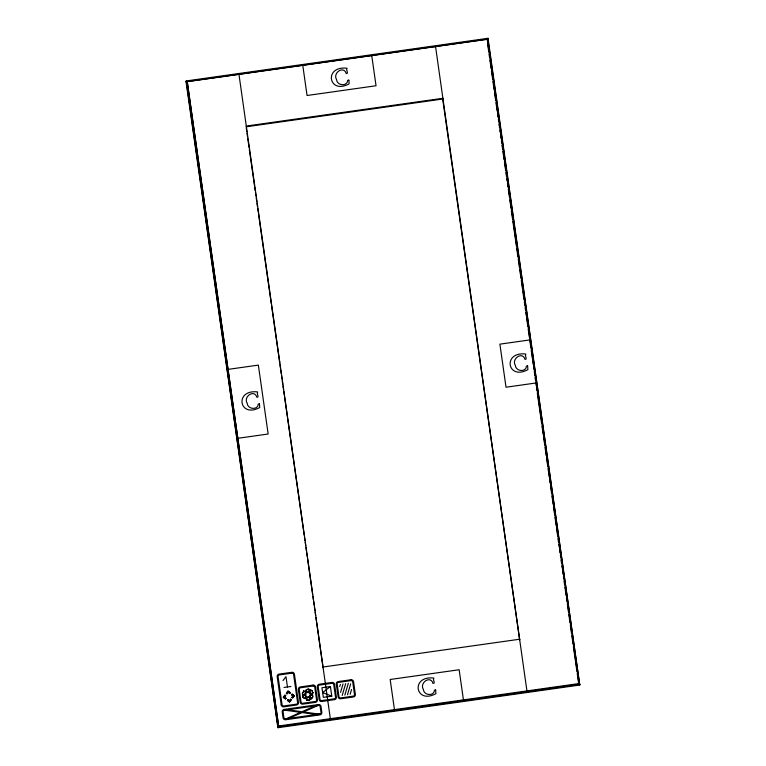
<?xml version="1.0" encoding="UTF-8"?>
<svg xmlns="http://www.w3.org/2000/svg" width="766" height="766" viewBox="0 0 766 766"><rect width="100%" height="100%" fill="white"/><g stroke="black" fill="none" stroke-linecap="round" stroke-linejoin="round"><path stroke-width="1.15" d="M302.589 692.732L302.637 695.518L305.366 693.603L305.672 694.082L305.615 692.033L303.815 691.162L304.112 691.612L302.771 692.512M186.033 81.703L186.253 80.947L488.028 38.3L579.747 685.053L277.972 727.7L186.033 81.703L487.808 39.056L488.028 38.3M187.23 81.684L278.709 726.714L578.77 684.316L578.981 683.559L487.291 39.286L187.23 81.684L278.709 726.714M435.337 47.348L435.557 46.592L527.037 691.621M277.972 727.7L186.253 80.947M487.071 40.043L487.291 39.286M323.089 667.722L323.309 666.975L519.894 639.189M330.443 719.408L238.963 74.379M339.74 686.537L340.363 684.421M340.573 692.368L343.034 683.971M345.677 683.598L342.191 695.461M344.844 695.097L348.329 683.224M347.496 694.724L350.684 683.827M350.139 694.35L351.565 689.496M284.904 695.068L283.209 697.328L285.469 699.023M286.321 693.192L288.016 690.932L290.276 692.636M285.067 695.193L283.487 697.29L285.594 698.87M286.474 693.316L288.054 691.219L290.161 692.799M285.651 695.413L284.33 697.165L286.091 698.496M286.848 693.814L288.179 692.052L289.941 693.374M285.814 695.528L284.607 697.127L286.206 698.333M287.011 693.939L288.217 692.34L289.816 693.536M290.611 699.138L289.414 700.737L287.815 699.53M291.817 697.539L293.014 695.94L291.415 694.743M290.774 699.262L289.452 701.014L287.69 699.693M291.98 697.663L293.301 695.901L291.54 694.58M291.147 699.751L289.567 701.847L287.47 700.277M292.555 697.883L294.134 695.787L292.038 694.207M291.31 699.875L289.605 702.135L287.346 700.43M292.717 697.998L294.422 695.739L292.152 694.044M283.018 680.524L285.986 676.637L287.451 686.978M330.395 686.528L322.639 692.55L331.774 696.179L330.395 686.528L321.95 687.724L323.329 697.366L331.774 696.179M307.185 692.407L309.387 690.942L309.177 689.582L307.913 689.113L305.902 690.396M246.326 126.055L442.911 98.278L442.691 99.025L246.106 126.811M228.182 369.365L258.353 365.104L268.157 434.016L237.987 438.276M530.072 339.884L499.892 344.154L506.02 387.223L536.2 382.952M284.004 687.456L290.908 686.489M278.929 725.957L578.981 683.559M278.192 726.944L579.967 684.297M312.557 692.627L313.486 692.56L311.283 694.073L308.957 692.857L309.895 692.809L309.454 689.256L312.384 690.827L312.413 692.79L312.94 692.751L311.274 693.9L309.512 692.981L310.058 692.952L309.837 689.62L312.337 691.181M487.808 39.056L579.747 685.053M487.578 43.595L488.756 51.887M489.091 54.252L489.598 57.804M489.934 60.169L491.121 68.461M491.456 70.836L492.634 79.118M492.969 81.493L494.147 89.785M494.491 92.15L495.669 100.442M496.004 102.807L497.182 111.099M497.527 113.464L498.024 117.016M498.369 119.391L498.704 121.756M499.039 124.13L499.547 127.683M499.882 130.048L500.217 132.413M500.552 134.787L501.06 138.34M501.395 140.705L501.74 143.079M502.075 145.444L502.582 148.997M502.917 151.362L504.095 159.654M504.43 162.028L505.617 170.311M505.953 172.685L506.46 176.237M506.795 178.602L507.13 180.977M507.465 183.342L507.973 186.894M508.308 189.269L509.486 197.551M509.83 199.926L511.008 208.218M511.343 210.583L512.521 218.875M512.856 221.24L516.399 246.116M516.734 248.481L517.921 256.773M518.256 259.138L519.434 267.43M519.769 269.795L520.947 278.087M521.292 280.461L522.469 288.744M522.805 291.118L523.982 299.41M524.327 301.775L524.825 305.328M525.17 307.702L525.505 310.067M525.84 312.432L526.347 315.985M526.682 318.359L527.86 326.651M528.195 329.016L529.383 337.308M529.718 339.673L530.895 347.965M531.231 350.33L532.418 358.622M532.753 360.997L533.26 364.549M533.596 366.914L533.931 369.279M534.266 371.654L534.773 375.206M535.108 377.571L535.444 379.946M535.788 382.311L536.286 385.863M536.631 388.228L536.966 390.603M537.301 392.968L541.686 423.761M542.022 426.135L543.199 434.418M543.534 436.792L544.722 445.084M545.057 447.449L546.235 455.741M546.57 458.106L547.747 466.398M548.092 468.763L549.27 477.055M549.605 479.43L550.112 482.982M550.448 485.347L551.625 493.639M551.97 496.004L553.148 504.296M553.483 506.661L554.661 514.953M554.996 517.328L556.183 525.61M556.518 527.985L557.696 536.277M558.031 538.642L558.538 542.194M558.874 544.569L559.218 546.934M559.553 549.299L560.061 552.851M560.396 555.226L560.731 557.591M561.066 559.956L561.574 563.517M561.909 565.883L562.244 568.248M562.589 570.622L563.087 574.174M563.431 576.539L563.766 578.914M564.102 581.279L564.609 584.831M564.944 587.196L566.122 595.488M566.457 597.863L566.964 601.415M567.3 603.78L568.487 612.072M568.822 614.437L570 622.729M570.335 625.094L571.522 633.386M571.857 635.761L573.035 644.043M573.37 646.418L575.39 660.627M575.735 663.002L576.913 671.284M577.248 673.659L578.77 684.316M442.585 98.278L519.674 639.945M371.749 55.612L376.039 85.754L307.061 95.501L302.771 65.359M463.44 699.885L459.15 669.743L390.172 679.49L394.461 709.632M246.279 127.989L246.786 131.541M247.016 133.16L247.514 136.712M247.791 138.646L249.036 147.378M249.304 149.303L254.427 185.276M254.695 187.172L255.202 190.724M255.442 192.381L255.949 195.933M256.217 197.829L256.725 201.381M256.955 203.038L257.462 206.59M257.73 208.476L258.238 212.029M258.477 213.695L271.279 303.709M271.547 305.538L279.714 362.921M279.963 364.721L280.471 368.274M280.72 370.026L281.227 373.578M281.486 375.369L281.984 378.921M282.242 380.683L282.75 384.245M282.999 386.026L283.506 389.578M283.755 391.349L284.263 394.902M284.512 396.673L287.374 416.8M287.633 418.59L304.226 535.156M304.485 537.023L304.992 540.576M305.232 542.261L305.739 545.813M306.007 547.68L306.515 551.233M306.754 552.918L307.252 556.47M307.52 558.337L312.643 594.339M312.921 596.235L313.418 599.788M313.658 601.444L314.165 604.996M314.433 606.892L314.941 610.445M315.171 612.091L315.678 615.644M315.946 617.549L316.454 621.111M316.693 622.748L323.032 667.291M281.208 704.883L277.187 676.665A2.279 2.279 0 0 1 279.13 674.09L291.856 672.289A2.279 2.279 0 0 1 294.431 674.233L298.453 702.451A2.279 2.279 0 0 1 296.509 705.026L283.784 706.827A2.279 2.279 0 0 1 281.208 704.883M259.473 403.835L259.722 407.531C239.423 418.629 234.08 389.846 256.84 391.828L257.682 392C256.112 393.6 259.846 397.468 256.84 397.286C254.465 388.869 242.985 396.549 247.198 403.337C247.61 409.408 257.989 410.432 258.286 404.008L259.473 403.835M348.856 80.162L349.114 83.858C328.805 94.955 323.463 66.173 346.232 68.155L347.065 68.327C345.495 69.926 349.229 73.795 346.232 73.603C343.857 65.196 332.367 72.875 336.59 79.664C336.992 85.735 347.371 86.759 347.668 80.334L348.856 80.162M435.643 689.984L435.902 693.68C415.593 704.777 410.25 675.995 433.02 677.977L433.853 678.149C432.283 679.748 436.017 683.617 433.02 683.425C430.645 675.018 419.165 682.697 423.378 689.486C423.79 695.557 434.159 696.581 434.456 690.156L435.643 689.984M527.621 365.947L527.879 369.643C507.571 380.74 502.228 351.958 524.988 353.93L525.83 354.112C524.26 355.702 527.994 359.57 524.988 359.388C522.623 350.981 511.133 358.66 515.346 365.449C515.757 371.52 526.137 372.535 526.433 366.11L527.621 365.947M312.585 697.012L311.791 698.152L310.249 697.74L310.134 695.088L312.49 694.953L312.585 697.012M312.739 697.012L311.839 698.305L310.096 697.836L309.971 694.944L312.633 694.791L312.739 697.012M302.455 692.665L302.513 696.035L305.318 693.814L305.835 694.618L305.758 691.937L303.393 690.788L303.901 691.574L302.455 692.665M302.809 696.055L302.963 697.462L305.308 698.764L306.544 696.332L303.997 695.04L302.809 696.055M302.953 696.122L303.077 697.366L305.241 698.563L306.343 696.399L304.006 695.212L302.953 696.122M307.099 699.502L306.86 699.99L306.735 697.97L308.449 696.868L308.191 697.366L311.149 698.774L308.775 700.277L307.099 699.502M307.166 699.712L306.735 700.555L306.582 697.893L308.832 696.438L308.392 697.299L311.647 698.621L308.784 700.43L307.166 699.712M309.541 691.018L307.137 692.617L305.701 690.348L308.478 688.921L309.541 691.018M300.607 712.351L285.383 719.121L288.236 718.719L302.091 712.562L317.114 714.63L319.958 714.228L303.46 711.949L318.675 705.189L315.822 705.591L301.976 711.748L286.953 709.67L284.1 710.072L300.607 712.351M291.98 673.151L279.245 674.951A1.408 1.408 0 0 0 278.048 676.55L282.07 704.768A1.408 1.408 0 0 0 283.659 705.965L296.394 704.165A1.408 1.408 0 0 0 297.591 702.575L293.57 674.348A1.408 1.408 0 0 0 291.98 673.151M313.026 685.12L300.301 686.92A2.279 2.279 0 0 0 298.367 689.486L300.176 702.202A2.279 2.279 0 0 0 302.752 704.145L315.487 702.345A2.279 2.279 0 0 0 317.421 699.77L315.611 687.054A2.279 2.279 0 0 0 313.026 685.12M332.004 682.439L319.269 684.239A2.279 2.279 0 0 0 317.335 686.815L319.144 699.521A2.279 2.279 0 0 0 321.72 701.465L334.455 699.664A2.279 2.279 0 0 0 336.389 697.089L334.579 684.373A2.279 2.279 0 0 0 332.004 682.439M350.972 679.758L338.237 681.558A2.279 2.279 0 0 0 336.303 684.134L338.112 696.84A2.279 2.279 0 0 0 340.688 698.784L353.423 696.983A2.279 2.279 0 0 0 355.357 694.408L353.547 681.692A2.279 2.279 0 0 0 350.972 679.758M313.15 685.982L300.425 687.782A1.408 1.408 0 0 0 299.228 689.371L301.038 702.087A1.408 1.408 0 0 0 302.627 703.284L315.362 701.484A1.408 1.408 0 0 0 316.559 699.894L314.749 687.179A1.408 1.408 0 0 0 313.15 685.982M332.118 683.301L319.393 685.101A1.408 1.408 0 0 0 318.196 686.69L320.006 699.406A1.408 1.408 0 0 0 321.605 700.603L334.33 698.803A1.408 1.408 0 0 0 335.527 697.213L333.717 684.498A1.408 1.408 0 0 0 332.118 683.301M351.087 680.62L338.361 682.42A1.408 1.408 0 0 0 337.164 684.009L338.974 696.725A1.408 1.408 0 0 0 340.573 697.922L353.298 696.122A1.408 1.408 0 0 0 354.495 694.532L352.686 681.817A1.408 1.408 0 0 0 351.087 680.62M318.436 704.567L284.157 709.412A2.279 2.279 0 0 0 282.214 711.978L283.047 717.809A2.279 2.279 0 0 0 285.622 719.743L319.91 714.898A2.279 2.279 0 0 0 321.844 712.323L321.011 706.501A2.279 2.279 0 0 0 318.436 704.567M318.56 705.419L284.272 710.264A1.408 1.408 0 0 0 283.075 711.863L283.908 717.685A1.408 1.408 0 0 0 285.498 718.881L319.786 714.036A1.408 1.408 0 0 0 320.983 712.447L320.15 706.625A1.408 1.408 0 0 0 318.56 705.429"/></g></svg>
